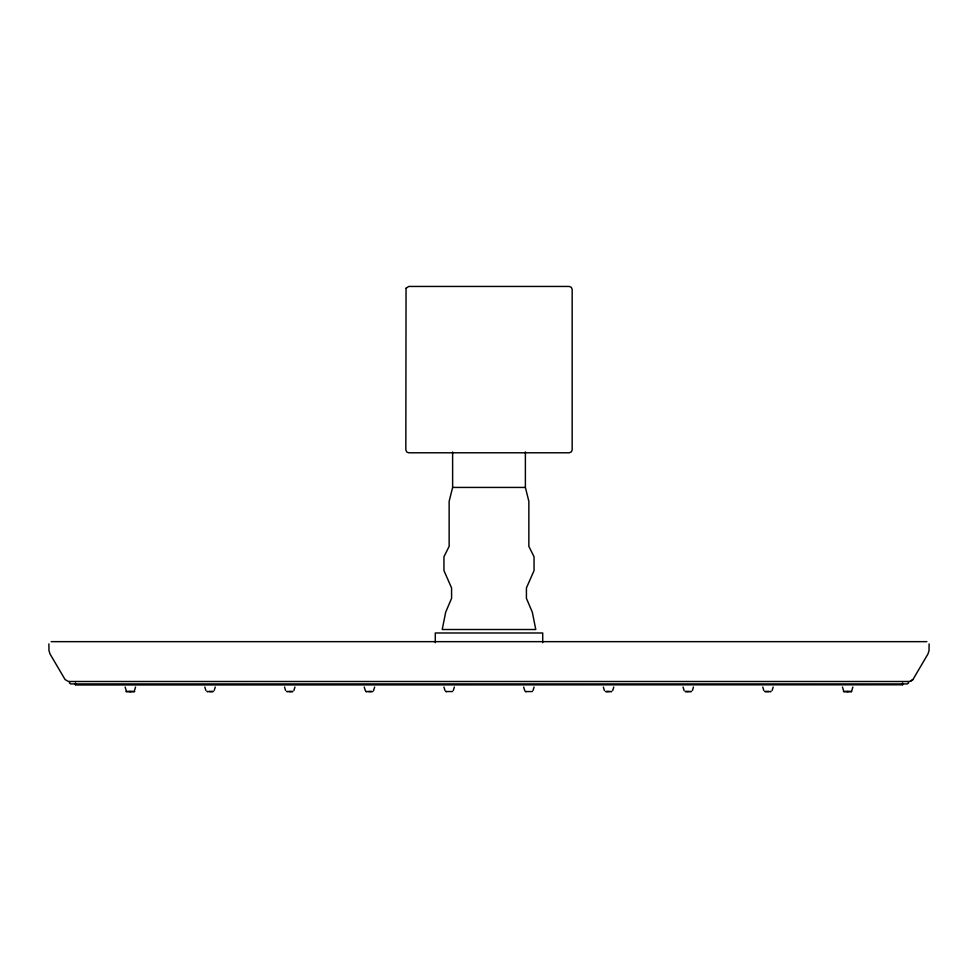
<?xml version="1.0" encoding="UTF-8"?>
<svg xmlns="http://www.w3.org/2000/svg" width="978" height="978" viewBox="0 0 978 978"><rect width="100%" height="100%" fill="white"/><g stroke="black" fill="none" stroke-linecap="round" stroke-linejoin="round"><path stroke-width="1.47" d="M452.618 451.958L452.631 487.435L449.146 501.298L449.146 546.347L443.951 556.751L443.951 570.614L451.579 587.937L451.579 598.328L445.687 612.191L442.215 629.514L535.785 629.514L532.313 612.191L526.421 598.328L526.421 587.937L534.049 570.614L534.049 556.751L528.853 546.347L528.853 501.298L525.382 487.435L525.382 451.873M75.245 684.612L75.245 683.243M902.755 683.243L902.755 684.612M134.487 690.517L135.539 687.045M214.194 690.517L215.233 687.045M293.901 690.517L294.94 687.045M373.596 690.517L374.647 687.045M453.303 690.517L454.342 687.045M533.01 690.517L534.049 687.045M612.705 690.517L613.756 687.045M692.412 690.517L693.451 687.045M772.119 690.517L773.158 687.045M851.814 690.517L852.865 687.045M48.9 643.903L48.961 650.578L50.037 653.989L65.086 679.563L68.484 681.495L909.516 681.495L912.914 679.563L927.963 653.989L929.039 650.578L929.1 643.903M69.756 681.556L69.45 683.072L70.734 683.928L907.266 683.928L908.55 683.072L908.244 681.556M912.914 679.563L911.056 681.128M75.538 683.243L75.538 684.612M902.462 684.612L902.462 683.243M902.474 684.796L75.929 684.967L75.245 684.307M452.618 487.435L525.333 487.435M51.149 641.654L926.851 641.654M129.658 691.556C146.7 691.544 113.961 691.544 131.015 691.556M848.342 691.556C831.985 691.544 863.268 691.544 846.985 691.556M372.875 691.556L366.016 691.556L366.958 691.556M532.276 691.556L525.418 691.556L526.36 691.556M209.084 691.544L210.722 691.556M210.991 691.544C218.717 691.556 203.632 691.544 207.556 691.556M288.791 691.544L290.429 691.556M290.698 691.544C298.424 691.556 283.339 691.544 287.251 691.556M368.498 691.544L370.124 691.556M370.393 691.544L371.933 691.556M607.607 691.544C599.942 691.556 615.028 691.544 611.042 691.556M607.876 691.556L609.502 691.544M687.302 691.544C679.539 691.556 694.771 691.556 690.749 691.556M687.571 691.556L689.209 691.544M767.009 691.544C759.283 691.556 774.368 691.544 770.444 691.556M767.278 691.556L768.916 691.544M446.665 691.556L445.797 691.544L452.496 691.544M842.461 687.045L843.513 690.517M762.767 687.045L763.806 690.517M683.06 687.045L684.099 690.517M603.353 687.045L604.404 690.517M523.658 687.045L524.697 690.517M443.951 687.045L444.99 690.517M364.244 687.045L365.295 690.517M284.549 687.045L285.588 690.517M204.842 687.045L205.881 690.517M125.135 687.045L126.186 690.517M542.717 642.693L542.717 632.986L435.283 632.986L435.283 642.693M406.053 288.265L405.833 449.843L406.689 451.922L408.78 452.79L569.22 452.79L571.311 451.922L572.167 449.843L572.167 289.39L571.311 287.312L569.22 286.444L408.78 286.444L406.053 288.265"/></g></svg>
